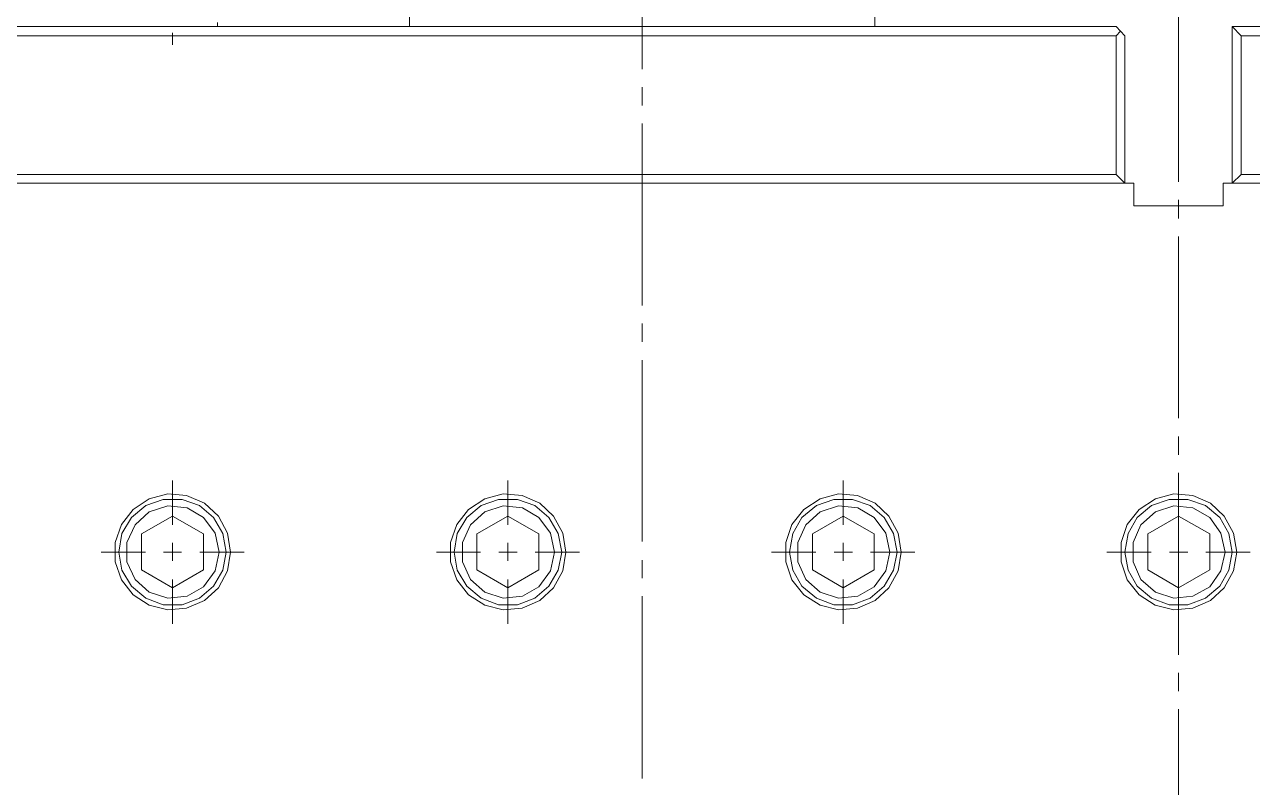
# Model space of a CAD drawing. Header units: millimetres. Extents: x 288 to 8834, y 20 to 9668.
# Drawn here: x 2918.7 to 3193.3, y 7637.8 to 7808.4 of the extents above; entities that cross this region are included whole.
import ezdxf

# ---------------------------------------------------------------- set-up
doc = ezdxf.new("R2010")
doc.units = ezdxf.units.MM
doc.layers.add('Layer1', color=7, linetype='Continuous')

# ---------------------------------------------------------------- blocks, each defined once
blk = doc.blocks.new('BLKF952')
at = {"layer": 'Layer1', "color": 7, "linetype": 'Continuous', "lineweight": 5}
for p, q in [((3175.76, 7700.75), (3171.63, 7699.46)), ((3179.98, 7700.32), (3175.76, 7700.75)), ((3183.77, 7698.17), (3179.98, 7700.32)), ((3171.63, 7699.46), (3168.35, 7696.54)), ((3186.27, 7694.64), (3183.77, 7698.17)), ((3168.35, 7696.54), (3166.63, 7692.57)), ((3166.63, 7692.57), (3166.63, 7688.27)), ((3187.21, 7690.42), (3186.27, 7694.64)), ((3166.63, 7688.27), (3168.35, 7684.31)), ((3168.35, 7684.31), (3171.63, 7681.47)), ((3183.77, 7682.67), (3186.27, 7686.2)), ((3171.63, 7681.47), (3175.76, 7680.09)), ((3179.98, 7680.52), (3183.77, 7682.67)), ((3175.76, 7680.09), (3179.98, 7680.52))]:
    blk.add_line(p, q, dxfattribs=at)
blk = doc.blocks.new('BLKF953')
at = {"layer": 'Layer1', "color": 7, "linetype": 'Continuous', "lineweight": 5}
for p, q in [((3170.77, 7700.84), (3167.58, 7698.17)), ((3174.73, 7702.22), (3170.77, 7700.84)), ((3178.86, 7702.22), (3174.73, 7702.22)), ((3182.82, 7700.84), (3178.86, 7702.22)), ((3186.01, 7698.17), (3182.82, 7700.84)), ((3167.58, 7698.17), (3165.51, 7694.55)), ((3188.08, 7694.55), (3186.01, 7698.17)), ((3165.51, 7694.55), (3164.82, 7690.42)), ((3188.76, 7690.42), (3188.08, 7694.55)), ((3164.82, 7690.42), (3165.51, 7686.37)), ((3165.51, 7686.37), (3167.58, 7682.76)), ((3186.01, 7682.76), (3188.08, 7686.37)), ((3167.58, 7682.76), (3170.77, 7680.09)), ((3182.82, 7680.09), (3186.01, 7682.76)), ((3170.77, 7680.09), (3174.73, 7678.62)), ((3174.73, 7678.62), (3178.86, 7678.62)), ((3178.86, 7678.62), (3182.82, 7680.09))]:
    blk.add_line(p, q, dxfattribs=at)
blk = doc.blocks.new('BLKF954')
at = {"layer": 'Layer1', "color": 7, "linetype": 'Continuous', "lineweight": 5}
for p, q in [((3100.76, 7700.75), (3096.62, 7699.46)), ((3105.06, 7700.32), (3100.76, 7700.75)), ((3108.76, 7698.17), (3105.06, 7700.32)), ((3096.62, 7699.46), (3093.44, 7696.54)), ((3111.35, 7694.64), (3108.76, 7698.17)), ((3093.44, 7696.54), (3091.63, 7692.57)), ((3091.63, 7692.57), (3091.63, 7688.27)), ((3112.21, 7690.42), (3111.35, 7694.64)), ((3091.63, 7688.27), (3093.44, 7684.31)), ((3093.44, 7684.31), (3096.62, 7681.47)), ((3108.76, 7682.67), (3111.35, 7686.2)), ((3096.62, 7681.47), (3100.76, 7680.09)), ((3105.06, 7680.52), (3108.76, 7682.67)), ((3100.76, 7680.09), (3105.06, 7680.52))]:
    blk.add_line(p, q, dxfattribs=at)
blk = doc.blocks.new('BLKF955')
at = {"layer": 'Layer1', "color": 7, "linetype": 'Continuous', "lineweight": 5}
for p, q in [((3095.85, 7700.84), (3092.57, 7698.17)), ((3099.72, 7702.22), (3095.85, 7700.84)), ((3103.86, 7702.22), (3099.72, 7702.22)), ((3107.82, 7700.84), (3103.86, 7702.22)), ((3111, 7698.17), (3107.82, 7700.84)), ((3092.57, 7698.17), (3090.51, 7694.55)), ((3113.07, 7694.55), (3111, 7698.17)), ((3090.51, 7694.55), (3089.82, 7690.42)), ((3113.84, 7690.42), (3113.07, 7694.55)), ((3089.82, 7690.42), (3090.51, 7686.37)), ((3090.51, 7686.37), (3092.57, 7682.76)), ((3111, 7682.76), (3113.07, 7686.37)), ((3092.57, 7682.76), (3095.85, 7680.09)), ((3107.82, 7680.09), (3111, 7682.76)), ((3095.85, 7680.09), (3099.72, 7678.62)), ((3099.72, 7678.62), (3103.86, 7678.62)), ((3103.86, 7678.62), (3107.82, 7680.09))]:
    blk.add_line(p, q, dxfattribs=at)
blk = doc.blocks.new('BLKF956')
at = {"layer": 'Layer1', "color": 7, "linetype": 'Continuous', "lineweight": 5}
for p, q in [((3025.75, 7700.75), (3021.62, 7699.46)), ((3030.06, 7700.32), (3025.75, 7700.75)), ((3033.76, 7698.17), (3030.06, 7700.32)), ((3021.62, 7699.46), (3018.43, 7696.54)), ((3036.34, 7694.64), (3033.76, 7698.17)), ((3018.43, 7696.54), (3016.62, 7692.57)), ((3016.62, 7692.57), (3016.62, 7688.27)), ((3037.2, 7690.42), (3036.34, 7694.64)), ((3016.62, 7688.27), (3018.43, 7684.31)), ((3018.43, 7684.31), (3021.62, 7681.47)), ((3033.76, 7682.67), (3036.34, 7686.2)), ((3021.62, 7681.47), (3025.75, 7680.09)), ((3030.06, 7680.52), (3033.76, 7682.67)), ((3025.75, 7680.09), (3030.06, 7680.52))]:
    blk.add_line(p, q, dxfattribs=at)
blk = doc.blocks.new('BLKF957')
at = {"layer": 'Layer1', "color": 7, "linetype": 'Continuous', "lineweight": 5}
for p, q in [((3020.84, 7700.84), (3017.66, 7698.17)), ((3024.72, 7702.22), (3020.84, 7700.84)), ((3028.94, 7702.22), (3024.72, 7702.22)), ((3032.81, 7700.84), (3028.94, 7702.22)), ((3036, 7698.17), (3032.81, 7700.84)), ((3017.66, 7698.17), (3015.5, 7694.55)), ((3038.06, 7694.55), (3036, 7698.17)), ((3015.5, 7694.55), (3014.81, 7690.42)), ((3038.84, 7690.42), (3038.06, 7694.55)), ((3014.81, 7690.42), (3015.5, 7686.37)), ((3015.5, 7686.37), (3017.66, 7682.76)), ((3036, 7682.76), (3038.06, 7686.37)), ((3017.66, 7682.76), (3020.84, 7680.09)), ((3032.81, 7680.09), (3036, 7682.76)), ((3020.84, 7680.09), (3024.72, 7678.62)), ((3024.72, 7678.62), (3028.94, 7678.62)), ((3028.94, 7678.62), (3032.81, 7680.09))]:
    blk.add_line(p, q, dxfattribs=at)
blk = doc.blocks.new('BLKF958')
at = {"layer": 'Layer1', "color": 7, "linetype": 'Continuous', "lineweight": 5}
for p, q in [((2950.74, 7700.75), (2946.61, 7699.46)), ((2955.05, 7700.32), (2950.74, 7700.75)), ((2958.75, 7698.17), (2955.05, 7700.32)), ((2946.61, 7699.46), (2943.42, 7696.54)), ((2961.34, 7694.64), (2958.75, 7698.17)), ((2943.42, 7696.54), (2941.62, 7692.57)), ((2941.62, 7692.57), (2941.62, 7688.27)), ((2962.2, 7690.42), (2961.34, 7694.64)), ((2941.62, 7688.27), (2943.42, 7684.31)), ((2943.42, 7684.31), (2946.61, 7681.47)), ((2958.75, 7682.67), (2961.34, 7686.2)), ((2946.61, 7681.47), (2950.74, 7680.09)), ((2955.05, 7680.52), (2958.75, 7682.67)), ((2950.74, 7680.09), (2955.05, 7680.52))]:
    blk.add_line(p, q, dxfattribs=at)
blk = doc.blocks.new('BLKF959')
at = {"layer": 'Layer1', "color": 7, "linetype": 'Continuous', "lineweight": 5}
for p, q in [((2945.84, 7700.84), (2942.65, 7698.17)), ((2949.71, 7702.22), (2945.84, 7700.84)), ((2953.93, 7702.22), (2949.71, 7702.22)), ((2957.81, 7700.84), (2953.93, 7702.22)), ((2960.99, 7698.17), (2957.81, 7700.84)), ((2942.65, 7698.17), (2940.5, 7694.55)), ((2963.06, 7694.55), (2960.99, 7698.17)), ((2940.5, 7694.55), (2939.81, 7690.42)), ((2963.83, 7690.42), (2963.06, 7694.55)), ((2939.81, 7690.42), (2940.5, 7686.37)), ((2940.5, 7686.37), (2942.65, 7682.76)), ((2960.99, 7682.76), (2963.06, 7686.37)), ((2942.65, 7682.76), (2945.84, 7680.09)), ((2957.81, 7680.09), (2960.99, 7682.76)), ((2945.84, 7680.09), (2949.71, 7678.62)), ((2949.71, 7678.62), (2953.93, 7678.62)), ((2953.93, 7678.62), (2957.81, 7680.09))]:
    blk.add_line(p, q, dxfattribs=at)
blk = doc.blocks.new('BLKF1171')
at = {"layer": 'Layer1', "color": 7, "linetype": 'Continuous', "lineweight": 5}
for p, q in [((3175.76, 7703.42), (3171.63, 7702.3)), ((3179.98, 7703.08), (3175.76, 7703.42)), ((3183.94, 7701.36), (3179.98, 7703.08)), ((3171.63, 7702.3), (3168.01, 7699.98)), ((3187.04, 7698.43), (3183.94, 7701.36)), ((3168.01, 7699.98), (3165.34, 7696.62)), ((3189.11, 7694.64), (3187.04, 7698.43)), ((3165.34, 7696.62), (3163.96, 7692.57)), ((3163.96, 7692.57), (3163.96, 7688.27)), ((3189.8, 7690.42), (3189.11, 7694.64)), ((3163.96, 7688.27), (3165.34, 7684.22)), ((3165.34, 7684.22), (3168.01, 7680.86)), ((3187.04, 7682.41), (3189.11, 7686.2)), ((3183.94, 7679.57), (3187.04, 7682.41)), ((3168.01, 7680.86), (3171.54, 7678.54)), ((3171.54, 7678.54), (3175.76, 7677.5)), ((3179.98, 7677.85), (3183.94, 7679.57)), ((3175.76, 7677.5), (3179.98, 7677.85))]:
    blk.add_line(p, q, dxfattribs=at)
blk = doc.blocks.new('BLKF1173')
at = {"layer": 'Layer1', "color": 7, "linetype": 'Continuous', "lineweight": 5}
for p, q in [((3100.76, 7703.42), (3096.62, 7702.3)), ((3104.97, 7703.08), (3100.76, 7703.42)), ((3108.94, 7701.36), (3104.97, 7703.08)), ((3096.62, 7702.3), (3093.01, 7699.98)), ((3112.04, 7698.43), (3108.94, 7701.36)), ((3093.01, 7699.98), (3090.34, 7696.62)), ((3114.1, 7694.64), (3112.04, 7698.43)), ((3090.34, 7696.62), (3088.96, 7692.57)), ((3088.96, 7692.57), (3088.96, 7688.27)), ((3114.79, 7690.42), (3114.1, 7694.64)), ((3088.96, 7688.27), (3090.34, 7684.22)), ((3090.34, 7684.22), (3093.01, 7680.86)), ((3112.04, 7682.41), (3114.1, 7686.2)), ((3108.94, 7679.57), (3112.04, 7682.41)), ((3093.01, 7680.86), (3096.62, 7678.54)), ((3096.62, 7678.54), (3100.76, 7677.5)), ((3104.97, 7677.85), (3108.94, 7679.57)), ((3100.76, 7677.5), (3104.97, 7677.85))]:
    blk.add_line(p, q, dxfattribs=at)
blk = doc.blocks.new('BLKF1174')
at = {"layer": 'Layer1', "color": 7, "linetype": 'Continuous', "lineweight": 5}
for p, q in [((3025.75, 7703.42), (3021.62, 7702.3)), ((3029.97, 7703.08), (3025.75, 7703.42)), ((3033.93, 7701.36), (3029.97, 7703.08)), ((3021.62, 7702.3), (3018, 7699.98)), ((3037.03, 7698.43), (3033.93, 7701.36)), ((3018, 7699.98), (3015.42, 7696.62)), ((3039.1, 7694.64), (3037.03, 7698.43)), ((3015.42, 7696.62), (3013.95, 7692.57)), ((3013.95, 7692.57), (3013.95, 7688.27)), ((3039.79, 7690.42), (3039.1, 7694.64)), ((3013.95, 7688.27), (3015.42, 7684.22)), ((3015.42, 7684.22), (3018, 7680.86)), ((3037.03, 7682.41), (3039.1, 7686.2)), ((3033.93, 7679.57), (3037.03, 7682.41)), ((3018, 7680.86), (3021.62, 7678.54)), ((3021.62, 7678.54), (3025.75, 7677.5)), ((3029.97, 7677.85), (3033.93, 7679.57)), ((3025.75, 7677.5), (3029.97, 7677.85))]:
    blk.add_line(p, q, dxfattribs=at)
blk = doc.blocks.new('BLKF1175')
at = {"layer": 'Layer1', "color": 7, "linetype": 'Continuous', "lineweight": 5}
for p, q in [((2950.74, 7703.42), (2946.61, 7702.3)), ((2954.96, 7703.08), (2950.74, 7703.42)), ((2958.93, 7701.36), (2954.96, 7703.08)), ((2946.61, 7702.3), (2942.99, 7699.98)), ((2962.11, 7698.43), (2958.93, 7701.36)), ((2942.99, 7699.98), (2940.41, 7696.62)), ((2964.09, 7694.64), (2962.11, 7698.43)), ((2940.41, 7696.62), (2938.95, 7692.57)), ((2938.95, 7692.57), (2938.95, 7688.27)), ((2964.78, 7690.42), (2964.09, 7694.64)), ((2938.95, 7688.27), (2940.41, 7684.22)), ((2940.41, 7684.22), (2942.99, 7680.86)), ((2962.11, 7682.41), (2964.09, 7686.2)), ((2958.93, 7679.57), (2962.11, 7682.41)), ((2942.99, 7680.86), (2946.61, 7678.54)), ((2946.61, 7678.54), (2950.74, 7677.5)), ((2954.96, 7677.85), (2958.93, 7679.57)), ((2950.74, 7677.5), (2954.96, 7677.85))]:
    blk.add_line(p, q, dxfattribs=at)
blk = doc.blocks.new('BLKF763')
at = {"layer": 'Layer1', "color": 7, "linetype": 'Continuous', "lineweight": 5}
for p, q in [((3056.84, 7798.49), (3056.84, 7839.14)), ((3004.82, 7822.95), (3004.82, 7807.97)), ((3108.85, 7807.97), (3108.85, 7822.95)), ((3176.79, 7773.26), (3176.79, 7813.91)), ((2773.78, 7807.97), (3162.84, 7807.97)), ((2961.85, 7808.91), (2961.85, 7807.97)), ((3162.84, 7807.97), (3164.82, 7805.9)), ((3188.76, 7807.97), (3190.83, 7805.9)), ((3188.76, 7772.92), (3188.76, 7807.97)), ((3188.76, 7807.97), (3579.81, 7807.97)), ((3162.84, 7805.9), (2773.78, 7805.9)), ((2951.78, 7806.59), (2951.78, 7803.92)), ((3162.84, 7805.9), (3163.79, 7806.93)), ((3162.84, 7774.9), (3162.84, 7805.9)), ((3164.82, 7805.9), (3164.82, 7772.92)), ((3579.81, 7805.9), (3190.83, 7805.9)), ((3190.83, 7805.9), (3190.83, 7774.9)), ((3056.84, 7794.45), (3056.84, 7790.31)), ((3056.84, 7786.27), (3056.84, 7745.62)), ((2773.78, 7774.9), (3162.84, 7774.9)), ((3162.84, 7774.9), (3164.82, 7772.92)), ((3188.76, 7772.92), (3190.83, 7774.9)), ((3190.83, 7774.9), (3579.81, 7774.9)), ((2771.8, 7772.92), (3166.8, 7772.92)), ((3166.8, 7767.92), (3166.8, 7772.92)), ((3186.78, 7772.92), (3186.78, 7767.92)), ((3581.79, 7772.92), (3186.78, 7772.92)), ((3176.79, 7769.22), (3176.79, 7765.08)), ((3186.78, 7767.92), (3166.8, 7767.92)), ((3176.79, 7761.03), (3176.79, 7720.39)), ((3056.84, 7741.57), (3056.84, 7737.44)), ((3056.84, 7733.39), (3056.84, 7692.75)), ((3176.79, 7716.26), (3176.79, 7712.21)), ((2951.78, 7706.44), (2951.78, 7696.54)), ((3026.78, 7706.44), (3026.78, 7696.54)), ((3101.79, 7706.44), (3101.79, 7696.54)), ((3176.79, 7708.16), (3176.79, 7667.43)), ((3176.79, 7706.44), (3176.79, 7696.54)), ((2951.78, 7698.43), (2944.89, 7694.47)), ((2958.75, 7694.47), (2951.78, 7698.43)), ((3026.78, 7698.43), (3019.89, 7694.47)), ((3033.76, 7694.47), (3026.78, 7698.43)), ((3101.79, 7698.43), (3094.9, 7694.47)), ((3108.76, 7694.47), (3101.79, 7698.43)), ((3176.79, 7698.43), (3169.9, 7694.47)), ((3183.77, 7694.47), (3176.79, 7698.43)), ((2944.89, 7694.47), (2944.89, 7686.46)), ((2951.78, 7692.49), (2951.78, 7688.44)), ((2958.75, 7686.46), (2958.75, 7694.47)), ((3019.89, 7694.47), (3019.89, 7686.46)), ((3026.78, 7692.49), (3026.78, 7688.44)), ((3033.76, 7686.46), (3033.76, 7694.47)), ((3094.9, 7694.47), (3094.9, 7686.46)), ((3101.79, 7692.49), (3101.79, 7688.44)), ((3108.76, 7686.46), (3108.76, 7694.47)), ((3169.9, 7694.47), (3169.9, 7686.46)), ((3176.79, 7692.49), (3176.79, 7688.44)), ((3183.77, 7686.46), (3183.77, 7694.47)), ((2935.85, 7690.42), (2945.75, 7690.42)), ((2949.8, 7690.42), (2953.84, 7690.42)), ((2957.89, 7690.42), (2967.8, 7690.42)), ((2961.34, 7686.2), (2962.2, 7690.42)), ((2963.06, 7686.37), (2963.83, 7690.42)), ((2964.09, 7686.2), (2964.78, 7690.42)), ((3010.85, 7690.42), (3020.67, 7690.42)), ((3024.8, 7690.42), (3028.85, 7690.42)), ((3032.9, 7690.42), (3042.8, 7690.42)), ((3036.34, 7686.2), (3037.2, 7690.42)), ((3038.06, 7686.37), (3038.84, 7690.42)), ((3039.1, 7686.2), (3039.79, 7690.42)), ((3085.77, 7690.42), (3095.67, 7690.42)), ((3099.81, 7690.42), (3103.86, 7690.42)), ((3107.9, 7690.42), (3117.81, 7690.42)), ((3111.35, 7686.2), (3112.21, 7690.42)), ((3113.07, 7686.37), (3113.84, 7690.42)), ((3114.1, 7686.2), (3114.79, 7690.42)), ((3160.78, 7690.42), (3170.68, 7690.42)), ((3174.81, 7690.42), (3178.86, 7690.42)), ((3182.91, 7690.42), (3192.81, 7690.42)), ((3186.27, 7686.2), (3187.21, 7690.42)), ((3188.08, 7686.37), (3188.76, 7690.42)), ((3189.11, 7686.2), (3189.8, 7690.42)), ((3056.84, 7688.61), (3056.84, 7684.57)), ((2944.89, 7686.46), (2951.78, 7682.41)), ((2951.78, 7682.41), (2958.75, 7686.46)), ((2951.78, 7684.31), (2951.78, 7674.4)), ((3019.89, 7686.46), (3026.78, 7682.41)), ((3026.78, 7682.41), (3033.76, 7686.46)), ((3026.78, 7684.31), (3026.78, 7674.4)), ((3094.9, 7686.46), (3101.79, 7682.41)), ((3101.79, 7682.41), (3108.76, 7686.46)), ((3101.79, 7684.31), (3101.79, 7674.4)), ((3169.9, 7686.46), (3176.79, 7682.41)), ((3176.79, 7682.41), (3183.77, 7686.46)), ((3176.79, 7684.31), (3176.79, 7674.4)), ((3056.84, 7680.52), (3056.84, 7639.79)), ((3176.79, 7663.38), (3176.79, 7659.33)), ((3176.79, 7655.29), (3176.79, 7614.55))]:
    blk.add_line(p, q, dxfattribs=at)
for name in ['BLKF1175', 'BLKF1174', 'BLKF1173', 'BLKF1171', 'BLKF959', 'BLKF958', 'BLKF957', 'BLKF956', 'BLKF955', 'BLKF954', 'BLKF953', 'BLKF952']:
    blk.add_blockref(name, (0, 0), dxfattribs=at)

msp = doc.modelspace()

# ---------------------------------------------------------------- block references
at = {"layer": 'Layer1', "color": 7, "linetype": 'Continuous', "lineweight": 5}
msp.add_blockref('BLKF763', (0, 0), dxfattribs=at)

doc.saveas('drawing.dxf')
